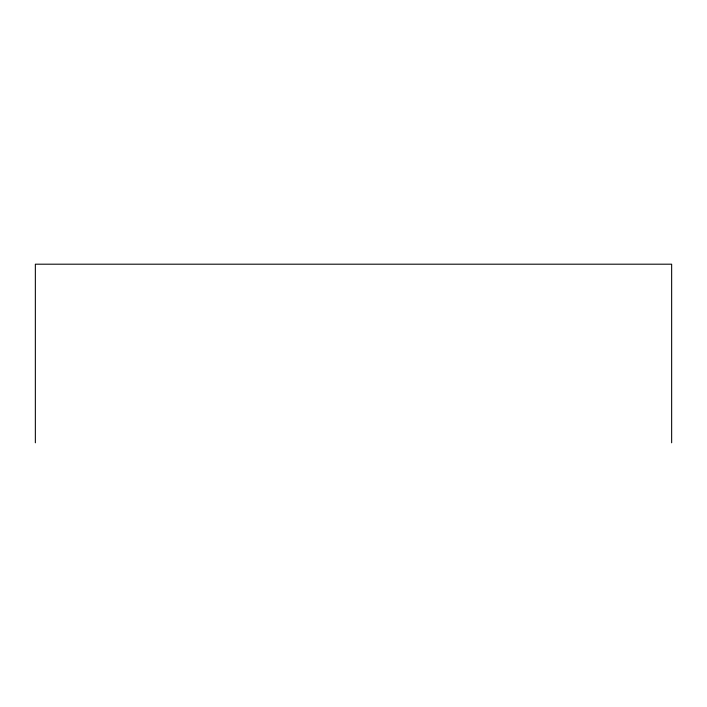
<?xml version="1.0" encoding="UTF-8"?>
<svg xmlns="http://www.w3.org/2000/svg" width="707" height="707" viewBox="0 0 707 707"><rect width="100%" height="100%" fill="white"/><g stroke="black" fill="none" stroke-linecap="round" stroke-linejoin="round"><path stroke-width="1.06" d="M671.65 442.803L671.65 264.197L35.35 264.197L35.35 442.803"/></g></svg>
